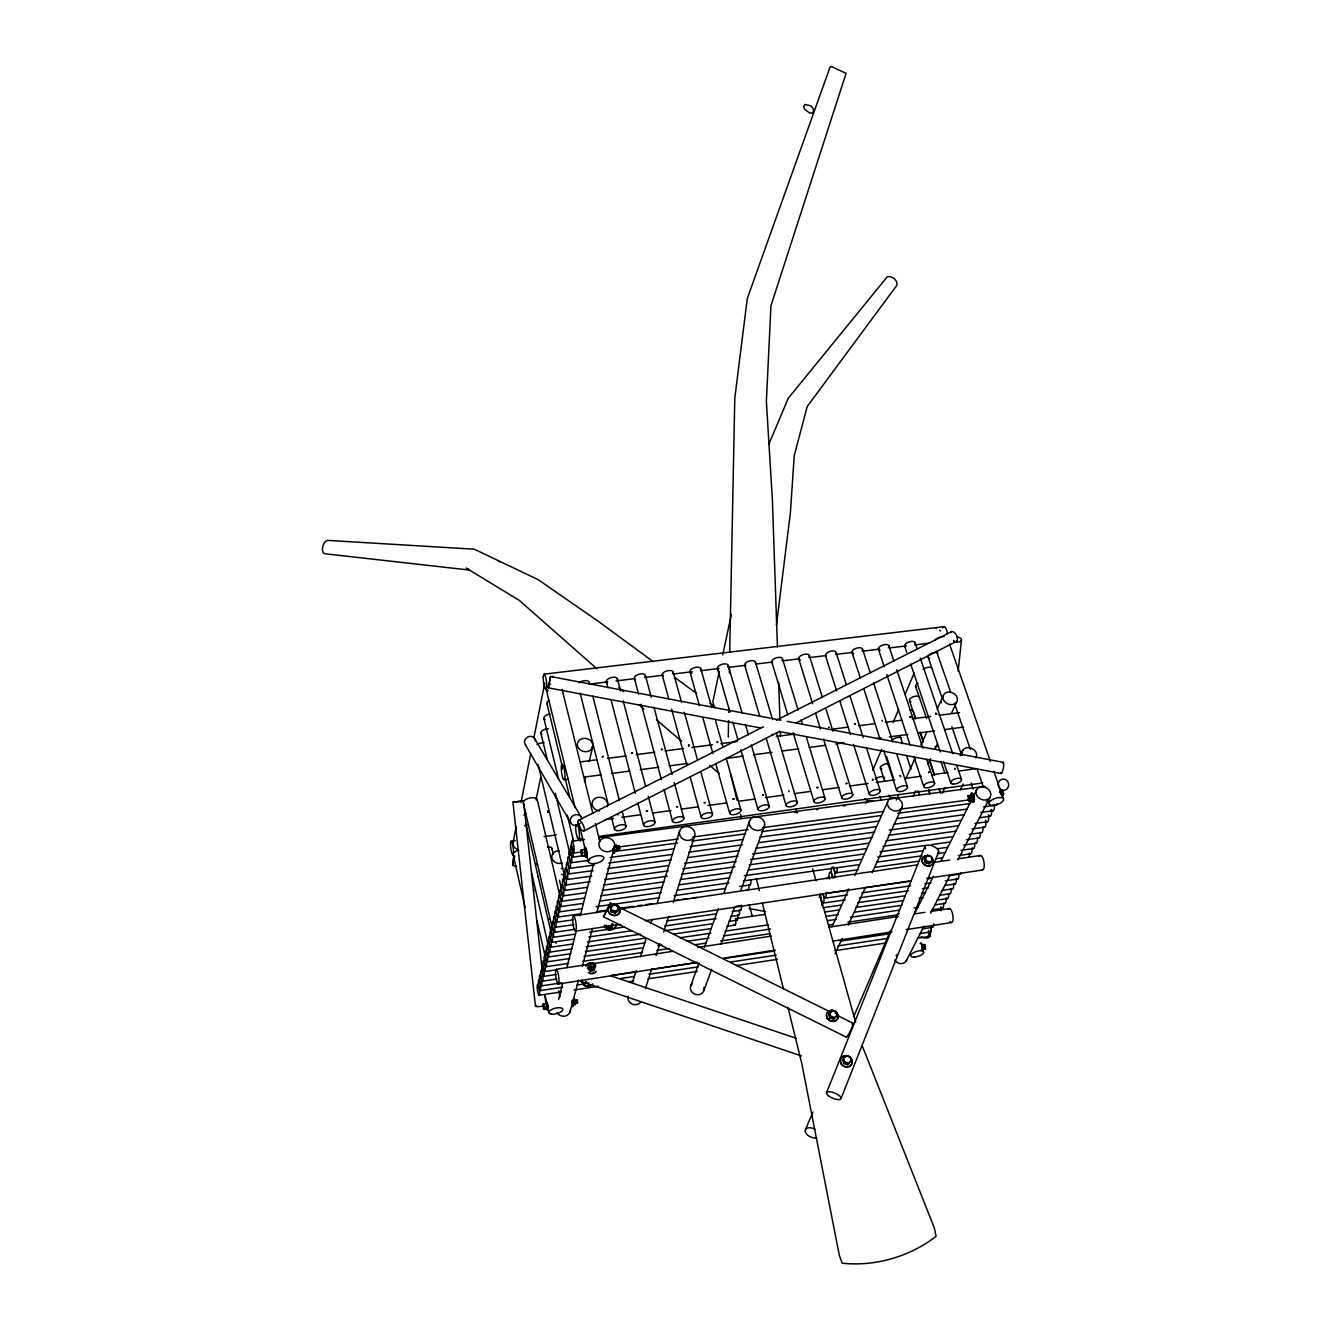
<?xml version="1.0" encoding="UTF-8"?>
<svg xmlns="http://www.w3.org/2000/svg" width="1331" height="1331" viewBox="0 0 1331 1331"><rect width="100%" height="100%" fill="white"/><g stroke="black" fill="none" stroke-linecap="round" stroke-linejoin="round"><path stroke-width="1.5" d="M728.273 737.141L728.556 720.587M728.689 712.318L728.756 708.175M729.355 672.987L729.455 666.781M729.704 652.29L734.795 398.102L747.307 298.427L830.195 66.733L831.376 66.55L846.067 73.338L770.948 305.747L766.373 401.396L772.379 499.807L777.437 647.016M941.267 702.835L941.283 701.687M535.345 890.173L535.228 889.774M535.262 890.838L535.112 890.555M536.343 864.534L536.277 863.703M536.143 864.518L536.376 863.969M538.107 876.48L538.007 876.929M547.64 811.178L547.923 812.309L547.673 811.161M547.873 812.143L547.906 811.794M544.878 955.408L545.244 956.007M545.876 1003.807C547.157 997.218 549.137 1016.352 546.409 1008.116M548.838 919.039L548.938 919.721M555.909 796.604L556.009 797.685M555.759 797.552L555.776 796.703M562.248 768.769L562.214 768.336M561.299 868.245L561.249 868.71M569.402 853.371L569.452 854.452L569.552 853.454M573.062 839.761L572.729 838.746L572.846 839.928M576.439 825.935L576.207 825.22M574.51 1003.408L574.992 999.947L576.722 1000.679M589.2 761.515L592.528 747.49A7.82 6.622 12.4 0 1 579.401 749.187A7.82 6.622 12.4 0 1 583.46 738.406A7.82 6.622 12.4 0 1 592.528 747.49L592.212 746.957M616.236 847.032L616.453 845.9M546.592 1006.785L547.157 1007.683L546.991 1005.754M1002.542 791.596C1005.021 792.76 1002.243 797.419 1001.727 794.291M1002.027 794.241L1001.761 795.456L1003.491 794.407M1002.326 794.191L1001.511 795.472M1002.576 794.74L1002.509 793.293M1003.507 794.025L1002.892 794.491M574.277 1000.363L574.526 1001.777M574.643 1001.261L574.327 1003.275M576.955 1002.176L577.421 1002.942L577.221 1000.296M922.433 949.685L921.834 945.06L924.812 944.577L925.394 949.219L921.518 949.535L925.394 949.219M574.576 1002.176L574.776 1003.491L575.791 1002.359M575.441 1003.191L575.242 1004.606L572.763 1004.988L572.746 1000.995L575.208 1000.596L575.558 1003.391L573.095 1003.79M575.724 1003.141L575.791 1002.692M576.373 1002.592L575.791 1003.042M576.672 1002.559L576.672 1002.226M576.789 1001.394L576.739 1003.358L577.255 1002.459M577.554 1002.077L577.321 1003.275L575.691 1002.842M584.975 850.975L585.124 852.522M585.324 853.653L585.507 851.258M586.322 853.537L586.322 852.422M972.312 795.223L967.92 795.705L968.585 800.863L972.978 800.397L973.194 797.801L972.312 795.223L971.214 795.239M969.683 800.863L969.883 798.267L969.018 795.688L967.92 795.705M612.876 849.195C613.242 851.058 614.157 848.047 613.275 850.276M614.722 849.893C621.644 851.84 620.346 842.789 614.323 846.766L614.306 851.407L617.052 851.008L616.27 844.769L615.87 847.348M616.303 846.316L617.102 846.815M615.987 846.766L615.587 846.017M619.63 848.845L616.869 849.561L617.002 848.097M617.334 845.9C617.867 844.42 619.947 851.424 619.664 848.146M617.667 849.128L617.018 848.496L616.769 849.927M617.501 846.732C617.95 844.769 618.399 848.612 618.749 845.568M617.667 848.396L617.75 849.777L616.569 846.283M615.671 850.076L618.083 849.727L618.066 846.932M618.566 849.278L619.281 849.561M619.231 847.331L619.065 845.867L618.832 847.331M930.236 935.826L930.885 929.62M958.154 671.24L961.431 640.228M955.026 769.185L954.859 768.12L954.743 769.152M760.517 727.957L548.339 687.828L550.518 676.497L780.931 720.171M928.472 772.662L929.288 772.18M929.354 772.246L929.021 771.847M548.339 687.828L550.518 676.497M910.121 716.527L910.138 717.442M910.171 717.076L910.82 716.677M900.105 775.657L900.704 776.605L900.272 775.557M776.439 625.121L790.398 512.768L794.224 455.684L807.202 406.537L897.077 285.017L896.628 281.673L894.133 278.478L890.539 276.632L887.211 276.865L788.251 398.285L768.902 444.138M872.321 780.049L872.737 779.167L873.02 780.216M882.386 721.169L881.887 720.387M846.4 1037.165L603.509 916.793L610.38 902.917L830.71 1012.159M846.982 783.393L845.884 783.726L846.815 783.144M562.198 768.702L562.181 767.887M816.951 787.686L817.9 787.103M829.496 727.342L828.448 727.358M592.295 747.54L592.029 747.04M789.216 791.629L788.701 790.797M512.535 865.416C519.057 842.19 507.128 868.577 516.611 866.165M763.578 795.189L762.463 795.006L763.345 794.507M772.462 734.18L772.845 735.145L771.897 734.762M574.759 1001.345L574.709 999.997L576.14 1000.762M734.03 798.766L732.982 799.182M734.08 798.899L732.932 798.866M603.509 916.793L610.38 902.917M705.247 802.743L704.066 802.626L705.23 802.61M717.842 741.683L717.542 742.565L716.91 741.7M676.581 806.636L677.762 806.885L676.597 806.569M688.609 745.044L688.709 746.059L689.325 745.194M661.44 749.686L661.773 748.771M646.4 810.762L647.615 810.878L646.417 810.895M512.934 843.139L516.162 826.884M521.02 802.477L530.72 753.679M533.947 737.424L544.462 684.55M632.541 753.196L631.36 753.013L632.524 753.063M602.377 757.056L603.01 756.191M535.994 799.781L540.652 777.454M719.306 671.257L712.85 701.72L714.331 707.759M722.75 655.018L731.351 614.406M936.442 628.515L936.475 628.615M1000.662 793.193L1000.579 792.244M1003.208 792.461L1001.944 791.679L1000.962 793.143M1002.759 792.211L1000.163 791.928M1001.894 791.812L1002.01 794.374M1002.077 792.028L1000.546 792.511M1001.611 795.605L1002.293 794.574M1002.127 795.206L1003.191 794.441M552.814 676.198L552.481 677.063L553.513 676.83M573.927 1001.661L574.51 1000.063M575.092 1000.496L575.258 1000.912M575.491 1000.18L576.223 1001.112M574.293 1003.724L575.175 1003.058M574.909 1003.191L575.491 1002.409M616.552 846.35L615.887 846.433M616.686 846L616.519 847.248M584.425 781.547L585.374 777.537M617.201 849.727L617.368 848.463M618.649 848.978L618.233 847.963L618.316 849.245M618.715 846.849L618.832 849.494L618.416 848.679M619.298 848.895L618.549 846.832M558.571 999.548L562.68 983.609M566.806 967.67L576.073 931.816M580.183 915.894L593.559 864.102M569.967 1012.009L578.536 980.248M582.279 966.356L592.445 928.639M596.737 912.767L614.406 847.248A8.019 6.971 13.8 0 0 605.056 837.781A8.019 6.971 13.8 0 0 600.963 849.161A8.019 6.971 13.8 0 0 614.406 847.248M574.959 1000.945L574.543 999.015L574.909 1000.163M588.901 965.341L589.317 963.827L587.753 968.552L590.282 971.197L593.959 970.632L595.523 965.907L592.977 963.261M584.925 983.725L584.442 985.472L587.986 986.654L588.468 984.907M590.282 971.197L590.714 969.683L588.169 967.038M610.48 908.457L613.907 904.248L617.667 905.513L617.967 910.953L615.088 913.199L611.328 911.951L610.48 908.457L613.907 904.248M606.254 925.095L605.805 926.692L608.433 929.421L612.227 928.838M595.107 967.421L595.523 965.907M611.328 911.951L611.012 906.494M611.212 928.04A2.096 1.863 14.7 0 1 608.583 929.454L608.883 927.807M615.088 913.199L615.637 911.236A2.13 1.88 14.8 0 0 615.887 910.97M617.667 905.513L617.967 910.953M632.491 982.345L636.168 970.549M640.461 956.773L645.968 939.087M650.859 923.348L652.09 919.422M656.982 903.682L679.642 830.927M645.335 988.8L651.658 969.201M656.1 955.492L659.893 943.729M663.687 931.966L668.744 916.294M673.17 902.584L694.682 835.951A7.919 6.855 17.5 0 0 685.299 826.584A7.919 6.855 17.5 0 0 681.505 837.831A7.919 6.855 17.5 0 0 694.682 835.951M690.639 986.171L698.958 962.879M704.498 947.339L718.357 908.507M723.898 892.985L749.536 821.16M703.866 990.58L711.719 969.301M720.986 944.145L734.512 907.393M740.934 889.973L764.46 826.135M841.109 1098.374L938.704 851.64M826.451 1092.967L924.762 846.832M872.737 770.333L881.671 749.353M893.051 722.65L898.724 709.307M905.23 694.05L914.164 673.07M805.588 1129.287L812.942 1112.084M853.787 1016.485L890.555 930.452M832.008 926.742L848.862 888.892M854.752 875.648L887.611 801.844M896.229 800.031L898.791 794.357M905.612 779.217L914.979 758.404M920.936 745.16L926.908 731.917M937.124 709.207L943.097 695.963M835.103 953.861L842.19 938.338M848.213 925.145L865.416 887.444M872.138 872.753L902.268 806.736M935.959 713.183L935.959 714.098M913.182 796.404L915.778 790.747M927.94 764.343L930.552 758.687M934.894 749.27L937.49 743.613M951.382 713.433L956.606 702.119A7.487 6.056 24.4 0 0 949.885 692.07A7.487 6.056 24.4 0 0 944.045 700.821A7.487 6.056 24.4 0 0 956.606 702.119M1002.725 791.895L1000.28 791.912L1001.145 793.792M1001.311 791.895L1000.363 792.045M1001.544 792.161L1001.677 795.156M1002.825 794.79L1001.91 795.555M828.714 1014.422L832.274 1010.296L836.001 1011.527L837.033 1015.087L836.167 1016.901L833.472 1019.213L829.745 1017.965L828.714 1014.422L832.274 1010.296A6.073 5.374 28.6 0 1 837.548 1018.947A6.073 5.374 28.6 0 1 827.316 1018.082A6.073 5.374 28.6 0 1 832.324 1010.229M829.745 1017.965L830.611 1016.152L829.579 1012.592M835.119 1013.357L836.001 1011.527M833.472 1019.213L837.033 1015.087M942.232 793.276L944.91 787.653M960.15 755.858L962.829 750.251M924.213 859.294L927.707 855.234L931.317 856.432L932.399 859.743L931.434 861.706L928.905 863.819L925.295 862.621L924.213 859.294L927.707 855.234M960.366 789.666L963.095 784.075M925.295 862.621L926.243 860.658L925.178 857.347M928.905 863.819L932.399 859.743M914.83 913.216L933.33 876.28M940.734 861.506L971.264 800.563M974.042 795.023L976.804 789.483M843.555 1058.045L842.656 1059.825L843.704 1063.452L847.481 1064.717L851.091 1060.574L850.027 1056.93L846.266 1055.683L843.555 1058.045L844.603 1061.672L843.704 1063.452M845.368 1057.463L846.266 1055.683M847.481 1064.717L851.091 1060.574M906.161 960.982L924.063 926.06M930.652 913.182L950.434 874.567M957.971 859.859L989.998 797.352A7.687 6.322 27.2 0 0 983.043 786.837A7.687 6.322 27.2 0 0 977.154 796.088A7.687 6.322 27.2 0 0 989.998 797.352M661.574 749.752L662.339 749.403M612.959 850.126L613.075 848.646M615.887 847.365L615.687 846.333L619.065 846.533M616.02 846.3L615.937 847.198M936.292 627.949L936.292 628.398M618.832 846.017L618.15 846.632L618.083 845.667M618.848 849.294L618.499 847.398M573.245 1000.23L574.21 1000.113M576.855 999.697L575.974 999.831M576.24 1003.258L575.175 1003.574M577.188 1002.909L576.057 1003.441M577.488 1002.859L576.989 1001.977L576.722 1002.909M935.726 713.399L936.791 713.765M936.641 714.098L935.859 713.948M910.82 717.442L910.554 716.527M939.686 630.328L940.584 630.994M616.952 814.688L618.133 814.522M1000.646 792.294L1002.293 792.061M618.532 909.006L615.637 911.236L611.877 909.988M816.984 787.636L817.9 787.836M855.5 723.848L854.452 723.864L855.317 724.447M512.868 802.111L523.499 800.946L512.951 802.227L535.445 1006.07M584.043 830.827L779.633 731.351M796.237 722.899L956.756 641.259M578.719 820.212L763.412 726.809M776.339 720.271L951.798 631.543M688.759 745.011L688.576 745.992M602.294 756.873L603.425 756.59M543.564 1009.098C549.537 1011.543 548.206 1000.662 542.965 1004.256L543.564 1009.098L547.374 1008.815M542.965 1004.256L546.758 1003.957M544.113 1009.331L544.08 1007.018L547.34 1006.486M922.599 947.439L925.561 946.973M558.171 984.042A7.47 1.398 81.9 0 0 558.088 973.443A7.47 1.398 81.9 0 0 555.526 972.528A7.47 1.398 81.9 0 0 558.171 984.042L697.427 962.28M724.047 958.104L775.241 950.101M832.574 941.15L891.953 931.866M906.278 929.62L951.332 922.583M556.358 969.301L673.07 951.266M697.644 947.456L771.364 936.076M828.714 927.208L898.325 916.443M914.713 913.915L924.945 912.334M931.101 911.386L949.519 908.541M590.714 969.683L594.391 969.118M539.022 995.272A5.424 0.948 82.3 0 0 538.955 987.585A5.424 0.948 82.3 0 0 537.192 986.887A5.424 0.948 82.3 0 0 539.022 995.272L561.632 991.861M573.96 989.998L598.634 986.288M629.48 981.629L633.589 981.014M647.981 978.851L697.311 971.414M736.376 965.524L777.487 959.335M835.053 950.65L886.446 942.914M917.292 938.272L927.574 936.708M575.408 931.184A7.736 1.531 82.1 0 0 575.375 920.02A7.736 1.531 82.1 0 0 572.629 919.355A7.736 1.531 82.1 0 0 575.408 931.184L620.629 924.38M645.285 920.669L910.404 880.839M926.842 878.36L982.345 870.025M542.432 981.147A5.474 0.982 82.4 0 0 542.383 973.36A5.474 0.982 82.4 0 0 540.586 972.711A5.474 0.982 82.4 0 0 542.432 981.147L556.824 979M541.284 985.888A5.457 0.965 82.3 0 0 541.235 978.135A5.457 0.965 82.3 0 0 539.454 977.47A5.457 0.965 82.3 0 0 541.284 985.888L561.765 982.827M610.912 975.473L637.532 971.497M651.874 969.351L696.928 962.612M723.548 958.619L774.742 950.966M840.277 941.15L889.424 933.796M922.183 928.905L932.415 927.374M540.153 990.597A5.44 0.965 82.3 0 0 540.087 982.877A5.44 0.965 82.3 0 0 538.323 982.195A5.44 0.965 82.3 0 0 540.153 990.597L562.714 987.203M577.088 985.056L583.244 984.125M620.163 978.584L634.538 976.422M648.896 974.259L698.143 966.872M730.969 961.947L776.106 955.159M837.665 945.925L886.895 938.521M919.721 933.597L929.986 932.066M573.511 915.861L608.45 910.67M620.778 908.84L916.743 864.934M933.181 862.488L949.619 860.059M957.854 858.828L980.448 855.484M545.926 966.722A5.524 0.998 82.4 0 0 545.876 958.819A5.524 0.998 82.4 0 0 544.063 958.22A5.524 0.998 82.4 0 0 545.926 966.722L568.52 963.394M582.911 961.281L642.457 952.497M656.849 950.367L669.16 948.554M695.863 944.627L706.129 943.113M720.504 940.984L769.8 933.73M829.363 924.945L833.472 924.33M847.847 922.217L897.144 914.946M932.049 909.805L942.331 908.291M544.762 971.563A5.507 0.998 82.4 0 0 544.712 963.711A5.507 0.998 82.4 0 0 542.898 963.078A5.507 0.998 82.4 0 0 544.762 971.563L554.994 970.049M543.597 976.372A5.49 0.982 82.4 0 0 543.547 968.552A5.49 0.982 82.4 0 0 541.734 967.903A5.49 0.982 82.4 0 0 543.597 976.372L555.892 974.558M549.47 952.147A5.59 1.015 82.4 0 0 549.42 944.128A5.59 1.015 82.4 0 0 547.573 943.579A5.59 1.015 82.4 0 0 549.47 952.147L571.881 948.887M586.156 946.807L645.269 938.189M673.802 934.029L710.488 928.672M726.793 926.309L734.945 925.112M824.871 912.001L839.212 909.922M855.6 907.526L902.717 900.654M919.122 898.275L923.215 897.676M939.603 895.281L949.852 893.8M548.289 957.006A5.574 1.015 82.4 0 0 548.239 949.036A5.574 1.015 82.4 0 0 546.392 948.454A5.574 1.015 82.4 0 0 548.289 957.006L570.916 953.711M585.307 951.598L644.969 942.864M679.941 937.756L710.787 933.231M725.179 931.134L768.386 924.812M825.985 916.393L838.314 914.58M854.768 912.168L902.085 905.246M937.057 900.139L947.339 898.625M547.124 961.847A5.54 1.015 82.4 0 0 547.074 953.911A5.54 1.015 82.4 0 0 545.244 953.312A5.54 1.015 82.4 0 0 547.124 961.847L569.668 958.536M584.026 956.423L643.472 947.689M657.83 945.592L661.923 944.977M686.53 941.366L709.074 938.056M723.432 935.959L770.582 929.021M827.982 920.603L836.184 919.388M850.542 917.292L899.739 910.055M914.098 907.958L918.19 907.343M934.595 904.947L944.844 903.433M553.064 937.323A5.64 1.048 82.5 0 0 553.014 929.204A5.64 1.048 82.5 0 0 551.134 928.689A5.64 1.048 82.5 0 0 553.064 937.323L575.458 934.096M589.733 932.049L624.355 927.058M667.13 920.902L716.028 913.848M732.316 911.502L740.469 910.337M825.087 898.142L847.481 894.914M861.739 892.868L910.637 885.83M924.895 883.767L931.001 882.886M945.26 880.839L957.488 879.076M551.849 942.298A5.623 1.032 82.5 0 0 551.816 934.212A5.623 1.032 82.5 0 0 549.936 933.68A5.623 1.032 82.5 0 0 551.849 942.298L574.426 939.037M588.801 936.957L631.892 930.735M664.735 925.977L716.045 918.556M730.403 916.477L738.605 915.295M822.941 903.1L845.285 899.872M859.493 897.809L908.224 890.772M922.433 888.709L928.522 887.827M944.777 885.481L954.926 884.017M736.226 918.556L765.026 914.38M550.651 947.239A5.607 1.032 82.5 0 0 550.618 939.187A5.607 1.032 82.5 0 0 548.755 938.654A5.607 1.032 82.5 0 0 550.651 947.239L573.162 943.978M587.47 941.899L640.644 934.179M665.184 930.619L712.235 923.781M728.589 921.418L736.775 920.22M822.874 907.725L841.375 905.03M857.83 902.651L905.097 895.78M921.551 893.4L925.661 892.802M942.098 890.406L952.38 888.925M556.724 922.183A5.707 1.065 82.5 0 0 556.691 913.931A5.707 1.065 82.5 0 0 554.777 913.482A5.707 1.065 82.5 0 0 556.724 922.183L573.195 919.837M555.493 927.274A5.69 1.065 82.5 0 0 555.46 919.056A5.69 1.065 82.5 0 0 553.546 918.59A5.69 1.065 82.5 0 0 555.493 927.274L573.96 924.629M554.278 932.316A5.657 1.048 82.5 0 0 554.228 924.147A5.657 1.048 82.5 0 0 552.332 923.647A5.657 1.048 82.5 0 0 554.278 932.316L574.709 929.387M736.193 906.211L740.286 905.629M827.233 893.151L847.664 890.223M864.019 887.877L911.02 881.139M927.374 878.793L931.467 878.21M947.805 875.865L960.067 874.101M581.065 850.076L585.357 849.611L586.023 855.051C577.804 860.292 581.664 841.092 582.396 855.567M582.396 852.872L586.023 852.356M969.883 798.267L973.194 797.801M968.585 800.863L972.978 800.397M560.501 906.594A5.773 1.098 82.6 0 0 560.484 898.225A5.773 1.098 82.6 0 0 558.521 897.826A5.773 1.098 82.6 0 0 560.501 906.594L583.094 903.433M599.532 901.12L661.141 892.452M677.562 890.156L728.906 882.935M743.297 880.922L858.295 864.751M876.78 862.155L921.967 855.816M938.388 853.504L944.561 852.639M960.982 850.326L973.31 848.596M559.22 911.885A5.74 1.081 82.6 0 0 559.203 903.566A5.74 1.081 82.6 0 0 557.24 903.15A5.74 1.081 82.6 0 0 559.22 911.885L581.78 908.707M596.138 906.677L608.433 904.947M614.589 904.082L659.71 897.71M674.068 895.68L725.328 888.459M739.687 886.429L749.935 884.982M833.639 867.196A5.557 1.664 81.9 0 0 835.984 872.837L858.428 869.675M874.733 867.363L919.605 861.041M935.909 858.728L942.032 857.863M958.353 855.567L970.582 853.837M557.972 917.059A5.723 1.081 82.6 0 0 557.939 908.774A5.723 1.081 82.6 0 0 556.009 908.324A5.723 1.081 82.6 0 0 557.972 917.059L580.449 913.865M598.834 911.269L607.019 910.105M621.327 908.075L633.573 906.344M637.665 905.762L641.758 905.18M645.834 904.598L651.974 903.732M674.451 900.555L678.544 899.972M682.62 899.39L686.713 898.808M692.835 897.943L696.928 897.36M578.519 839.229L582.629 838.663M599.05 836.367L982.81 782.961M564.411 890.472A5.823 1.115 82.6 0 0 564.394 881.971A5.823 1.115 82.6 0 0 562.397 881.638A5.823 1.115 82.6 0 0 564.411 890.472L587.021 887.344M603.459 885.065L667.164 876.231M681.555 874.234L734.978 866.814M749.37 864.834L866.514 848.579M882.952 846.3L952.83 836.617M969.267 834.337L981.596 832.624M563.096 895.896A5.806 1.115 82.6 0 0 563.08 887.428A5.806 1.115 82.6 0 0 561.1 887.078A5.806 1.115 82.6 0 0 563.096 895.896L585.74 892.735M602.211 890.439L663.936 881.837M680.407 879.558L731.85 872.387M748.321 870.091L863.569 854.036M880.024 851.74L925.311 845.435M931.484 844.586L950.001 842.007M966.472 839.711L978.817 837.998M561.798 901.27A5.79 1.098 82.6 0 0 561.782 892.851A5.79 1.098 82.6 0 0 559.802 892.469A5.79 1.098 82.6 0 0 561.798 901.27L584.359 898.109M600.763 895.813L662.289 887.211M678.694 884.915L729.954 877.745M744.312 875.731L861.207 859.377M877.611 857.081L922.732 850.775M937.091 848.762L947.339 847.331M963.744 845.035L976.056 843.305M605.306 819.58L613.508 818.449M621.727 817.317L640.194 814.788M652.506 813.091L670.974 810.562M681.239 809.148L697.66 806.902M707.926 805.488L726.393 802.959M738.705 801.262L755.126 799.016M765.375 797.602L783.859 795.073M794.108 793.659L810.529 791.413M822.841 789.716L839.262 787.453M849.527 786.055L867.995 783.51M876.197 782.395L894.682 779.85M904.93 778.452L921.351 776.189M931.617 774.792L948.038 772.529M958.303 771.115L976.771 768.586M511.154 841.159L515.263 840.593M544.046 836.6L556.391 834.903M567.073 879.508A5.873 1.131 82.7 0 0 567.056 870.923A5.873 1.131 82.7 0 0 565.026 870.624A5.873 1.131 82.7 0 0 567.073 879.508L591.779 876.114M606.204 874.134L667.996 865.649M684.467 863.386L738.023 856.016M752.431 854.036L871.888 837.632M888.359 835.369L958.387 825.752M974.858 823.49L987.219 821.793M565.742 885.015A5.856 1.131 82.7 0 0 565.725 876.463A5.856 1.131 82.7 0 0 563.712 876.147A5.856 1.131 82.7 0 0 565.742 885.015L590.365 881.621M604.723 879.625L668.345 870.857M682.72 868.86L736.076 861.506M750.434 859.527L869.476 843.089M885.897 840.826L955.675 831.193M972.079 828.93L984.391 827.233M571.132 862.738A5.94 1.165 82.7 0 0 571.132 854.02A5.94 1.165 82.7 0 0 569.069 853.787A5.94 1.165 82.7 0 0 571.132 862.738L589.6 860.242M610.114 857.463L673.719 848.845M690.124 846.616L743.48 839.395M759.885 837.166L878.876 821.061M897.344 818.548L967.105 809.098M983.509 806.885L995.821 805.222M569.768 868.378A5.923 1.165 82.7 0 0 569.768 859.693A5.923 1.165 82.7 0 0 567.705 859.443A5.923 1.165 82.7 0 0 569.768 868.378L594.425 865.017M608.799 863.07L672.488 854.402M688.909 852.156L742.315 844.886M758.753 842.656L875.848 826.717M894.332 824.205L964.176 814.688M980.614 812.459L992.943 810.779M568.42 873.968A5.89 1.148 82.7 0 0 568.404 865.333A5.89 1.148 82.7 0 0 566.357 865.05A5.89 1.148 82.7 0 0 568.42 873.968L593.094 870.59M607.502 868.627L671.257 859.893M687.711 857.646L739.138 850.625M755.592 848.363L874.883 832.058M889.291 830.078L961.265 820.245M979.782 817.716L990.064 816.302M934.828 746.658L938.488 746.159M573.478 853.071A5.973 1.181 82.8 0 0 573.478 844.27A5.973 1.181 82.8 0 0 571.382 844.07A5.973 1.181 82.8 0 0 573.478 853.071L581.697 851.956M618.682 846.998L678.244 838.996M692.636 837.049L748.105 829.612M762.48 827.666L883.684 811.394M900.122 809.181L969.966 799.798M572.48 857.164A5.956 1.181 82.8 0 0 572.48 848.396A5.956 1.181 82.8 0 0 570.4 848.18A5.956 1.181 82.8 0 0 572.48 857.164L586.904 855.217M613.674 851.607L677.496 843.005M691.904 841.059L745.443 833.838M761.914 831.625L881.322 815.52M897.793 813.308L969.866 803.591M986.338 801.362L990.447 800.813M572.08 841.192L584.409 839.562M598.784 837.648L985.007 786.322M564.061 779.733A7.803 1.564 82.8 0 0 563.995 768.07A7.803 1.564 82.8 0 0 561.266 768.203A7.803 1.564 82.8 0 0 564.061 779.733L568.187 779.201M584.658 777.021L601.13 774.858M611.428 773.494L629.946 771.065M640.244 769.701L658.778 767.255M669.06 765.907L687.595 763.462M726.709 758.304L743.18 756.141M753.479 754.777L771.997 752.348M782.295 750.983L798.766 748.821M809.065 747.456L825.536 745.293M835.818 743.929L844.054 742.848M876.996 738.505L881.122 737.956M889.358 736.875L907.875 734.446M918.174 733.082L934.645 730.919M944.943 729.554L963.461 727.109M580.682 761.864L597.153 759.718M607.435 758.387L625.969 755.975M636.268 754.644L654.802 752.231M665.084 750.9L683.618 748.488M691.854 747.423L712.451 744.744M720.687 743.68L737.158 741.533M776.272 736.459L794.79 734.047M831.858 729.238L848.329 727.092M858.628 725.761L875.099 723.631M885.381 722.284L901.852 720.154M912.151 718.807L930.685 716.411M938.921 715.329L959.501 712.667M591.247 683.901L607.735 681.905M615.987 680.923L634.538 678.677M644.836 677.446L663.387 675.2M673.686 673.968L692.236 671.722M700.472 670.724L719.023 668.495M729.321 667.247L745.809 665.267M756.108 664.019L772.596 662.039M782.894 660.792L799.382 658.812M809.697 657.564L826.168 655.567M836.484 654.336L852.971 652.34M863.27 651.109L879.758 649.112M890.056 647.864L906.544 645.884M914.78 644.886L929.204 643.156M544.03 674.152L943.829 626.685M1000.197 792.244L1001.827 792.012M923.88 944.444L924.812 944.577M561.499 874.351L565.575 875.099M749.203 908.591L765.525 911.569M778.868 731.434L1001.245 773.511M787.054 721.335L1003.191 762.314M926.243 860.658L929.87 861.872M830.611 1016.152L834.337 1017.4M844.603 1061.672L848.379 1062.937M611.062 975.939L796.154 1038.28M580.915 981.413L801.478 1055.965M838.114 1015.836L852.938 1023.173M498.093 560.917L499.974 561.965M972.196 796.304L972.628 797.136M653.271 661.707L598.368 621.377L538.273 579.717L474.335 549.204L327.426 540.369L325.047 541.75L323.1 545.161L322.335 549.304L323.067 552.598L324.98 553.763L469.527 570.067L466.332 568.137L519.489 600.547L596.97 668.827M674.917 677.579L696.546 693.468M709.856 703.25L714.847 706.911M618.898 687.611L623.607 691.638M639.279 705.064L643.971 709.09M656.516 719.821L681.588 741.284M709.789 765.441L719.189 773.494M618.2 845.651L618.732 846.583M616.902 845.834L617.75 846.716M1000.662 791.995L1000.163 790.83M576.556 999.731L577.305 1000.579M576.073 1003.008L576.373 1002.26M534.513 738.356L580.932 816.668M525.312 744.645L571.049 823.456M618.982 845.684L619.581 848.745M618.299 846.316L617.817 847.065L617.351 845.917M616.369 846.05L616.918 846.599M617.867 849.078L618.349 848.329M616.253 849.411L617.052 851.008M575.358 1003.391L574.909 1002.493M574.559 1003.008L575.242 1004.606M862.338 1046.066L934.312 1227.931L936.109 1236.249C910.038 1256.664 875.083 1266.696 842.157 1263.202L839.295 1255.2L801.778 1063.519L787.935 1007.234M1003.125 792.278L1003.491 794.158M1002.825 792.311L1003.175 793.709M1001.345 792.527L1001.677 793.925M617.168 846.217L617.601 847.564M949.452 643.855L990.43 761.465M993.841 771.281L1003.408 798.716M936.558 651.275L950.75 692.453M954.809 704.232L970.332 749.336M977.087 768.935L983.176 786.588M987.901 800.314L989.249 804.24M928.256 657.514L942.331 698.708M951.848 726.726L961.764 755.575M971.148 783.027L973.177 789.117M914.946 642.424L916.926 648.28M920.253 658.046L952.746 753.712M956.739 765.441L961.381 779.101M904.781 646.517L906.76 652.373M910.703 664.102L940.302 751.998M943.596 761.765L950.833 783.244M915.695 686.696L926.576 718.507M940.817 761.465L944.993 773.278M913.249 710.987L915.828 718.773M920.37 732.383L922.965 740.169M930.103 761.565L934.645 775.174M939.187 788.784L940.485 792.677M909.572 700.905L915.445 718.507M920.004 732.2L923.265 741.983M929.803 761.548L934.362 775.241M938.937 788.934L940.235 792.843M888.759 645.568L893.983 661.257M896.811 669.759L922.915 748.172M926.609 759.302L934.645 783.443A5.707 2.496 -18.1 0 1 926.476 787.869A5.707 2.496 -18.1 0 1 926.359 783.377A5.707 2.496 -18.1 0 1 934.645 783.443M928.689 789.516L929.986 793.442M928.472 790.148L929.753 794.041M878.36 649.012L884.183 666.665M886.779 674.518L910.088 745.16M913.964 756.923L923.681 786.355M900.039 735.827L902.618 743.68M906.478 755.459L910.986 769.218M918.091 790.814L919.372 794.74M862.638 649.412L870.341 673.037M873.535 682.87L892.802 741.933M896.645 753.729L907.559 787.203A5.723 2.529 -17.8 0 1 899.39 791.629A5.723 2.529 -17.8 0 1 899.19 787.137A5.723 2.529 -17.8 0 1 907.559 787.203M886.579 756.674L893.6 778.369M851.973 652.19L860.242 677.812M864.069 689.624L879.974 738.888M883.801 750.717L896.528 790.115M880.34 767.737L884.749 781.463M889.141 795.173L890.406 799.099M574.676 1000.995L574.626 1000.097L575.042 1001.295M575.142 1002.792L575.757 1003.491L576.057 1001.944M836.118 652.606L846.2 684.234M849.993 696.096L863.237 737.607M866.398 747.49L880.273 790.98A5.757 2.546 -17.5 0 1 872.121 795.406A5.757 2.546 -17.5 0 1 871.805 790.93A5.757 2.546 -17.5 0 1 880.273 790.98M573.844 1000.596L574.16 1001.444M879.874 796.371L881.139 800.33M825.403 655.401L836.667 691.005M839.794 700.905L850.426 734.546M853.554 744.445L869.193 793.908M809.414 655.817L822.425 697.511M826.152 709.423L832.956 731.251M836.683 743.164L852.788 794.773A5.773 2.562 -17.2 0 1 844.653 799.216A5.773 2.562 -17.2 0 1 844.253 794.74A5.773 2.562 -17.2 0 1 852.788 794.773M798.667 658.612L812.609 703.683M815.637 713.483L820.478 729.155M823.506 738.955L841.674 797.718M782.545 659.045L798.134 710.155M801.129 719.988L802.343 723.914M806.536 737.673L825.12 798.6A5.79 2.579 -16.9 0 1 817.001 803.059A5.79 2.579 -16.9 0 1 816.502 798.567A5.79 2.579 -16.9 0 1 825.12 798.6M771.747 661.856L787.802 714.997M793.16 732.699L813.973 801.561M755.492 662.306L772.562 719.555M776.672 733.364L797.269 802.46A5.806 2.595 -16.6 0 1 789.167 806.935A5.806 2.595 -16.6 0 1 788.568 802.427A5.806 2.595 -16.6 0 1 797.269 802.46M744.645 665.134L759.818 716.511M766.223 738.239L786.055 805.438M728.257 665.583L742.099 713.166M745.56 725.062L748.438 734.978M751.333 744.878L769.218 806.353A5.823 2.612 -16.2 0 1 761.132 810.812A5.823 2.612 -16.2 0 1 760.417 806.32A5.823 2.612 -16.2 0 1 769.218 806.353M717.359 668.412L729.937 712.085M732.799 722.001L737.956 739.87M740.801 749.786L757.955 809.331M700.821 668.877L711.569 706.711M715.529 720.653L722.883 746.541M726.277 758.487L740.968 810.263A5.856 2.629 -15.9 0 1 732.899 814.738A5.856 2.629 -15.9 0 1 732.083 810.246A5.856 2.629 -15.9 0 1 740.968 810.263M689.891 671.722L699.424 705.613M702.785 717.575L712.867 753.446M715.662 763.412L729.671 813.241M795.921 809.115L797.036 813.091M812.659 868.844L816.019 880.789M819.913 894.731L855.633 1022.175M749.07 904.681L752.381 916.527M673.22 672.205L681.522 702.202M684.3 712.201L697.577 760.201M700.905 772.196L712.518 814.189A5.873 2.645 -15.6 0 1 704.465 818.681A5.873 2.645 -15.6 0 1 703.55 814.189A5.873 2.645 -15.6 0 1 712.518 814.189M662.239 675.067L668.827 699.091M671.573 709.09L686.912 765.142M690.207 777.154L701.171 817.201M645.419 675.549L651.292 697.344M653.97 707.243L672.122 774.575M674.268 782.512L683.868 818.149A5.89 2.662 -15.3 0 1 675.832 822.658A5.89 2.662 -15.3 0 1 674.817 818.166A5.89 2.662 -15.3 0 1 683.868 818.149M634.405 678.427L638.63 694.283M641.276 704.199L661.374 779.533M664.019 789.449L672.471 821.177M618.932 846.35L619.214 847.83M616.968 846.616L617.567 849.012L617.501 847.531M617.434 678.926L620.579 690.856M623.174 700.805L645.635 786.338M648.247 796.287L655.018 822.142A5.923 2.679 -14.9 0 1 646.999 826.667A5.923 2.679 -14.9 0 1 645.868 822.159A5.923 2.679 -14.9 0 1 655.018 822.142M606.37 681.805L607.918 687.778M611.029 699.723L635.303 793.309M637.898 803.275L643.572 825.17M546.841 1008.049C550.002 1016.435 546.791 995.305 546.359 1004.739M592.827 696.296L619.348 800.197M622.409 812.193L625.969 826.168M580.166 693.201L607.918 803.209M611.445 817.217L614.473 829.213M1002.676 792.777L1002.875 793.758M1002.093 792.86L1002.293 794.324M1001.195 792.993L1001.394 793.975M1000.895 793.026L1001.095 794.008M1000.596 793.076L1000.729 793.542M562.081 689.375L592.877 813.54M595.356 823.556L599.832 841.575M730.636 774.076L737.058 800.214M740.518 814.289L741.5 818.299M756.324 878.593L759.286 890.655M762.247 902.717L783.493 989.149M546.176 689.258L575.059 807.568M578.968 823.606L584.841 847.681M586.788 855.7L588.269 861.706M546.941 703.467L562.497 767.371M565.409 779.35L569.784 797.336M579.501 837.266L580.482 841.259M543.913 718.474L558.504 778.851M567.256 815.071L573.578 841.242M577.188 1000.43L577.471 1001.311M576.606 1000.529L577.138 1001.827M575.724 1000.662L575.99 1001.544M575.125 1000.762L575.408 1001.644M571.897 1001.261L572.147 1002.626M972.545 797.153L972.728 798.384M540.918 733.181L547.174 759.186M555.326 793.193L570.217 855.217M538.107 764.443L565.176 878.36M551.899 848.213L553.313 854.219M559.453 880.19L561.333 888.176M537.208 799.532L559.502 894.316M523.349 803.175L551.883 926.359M525.995 824.055L551.15 932.815M531.635 873.003L547.74 943.063M558.654 990.88L560.052 996.952M536.925 920.453L545.244 956.806M513.184 854.835L525.113 907.492M546.675 1002.692L544.828 994.59L545.81 1002.825M548.039 1008.765L548.971 1012.824M546.242 1006.053L546.808 1008.582M543.514 1004.472L544.08 1007.018M550.784 931.767L550.834 931.633M617.734 846.982L617.9 848.013M585.59 851.64L585.74 852.505M577.288 1000.845L577.471 1002.226M576.406 1000.979L576.556 1001.91M576.107 1001.028L576.29 1002.409M575.524 1001.128L576.007 1002.459M574.06 1001.361L574.243 1002.742M573.761 1001.411L573.944 1002.792M573.478 1001.444L573.661 1002.842M573.179 1001.494L573.362 1002.875M572.879 1001.544L573.062 1002.925M572.596 1001.594L572.779 1002.975M572.297 1001.644L572.48 1003.025M571.714 1001.727L572.23 1002.542M546.675 1006.768L546.475 1006.003M617.334 848.047L617.567 846.516M614.24 847.997L614.34 849.028M575.325 1001.627L575.408 1002.559M571.798 1002.193L571.897 1003.108M523.948 805.055L541.95 967.803M574.227 1001.611L574.26 1000.696M778.652 682.271L779.933 719.589M780.349 732.033L780.498 736.176M948.537 893.567A5.307 1.797 81.3 0 1 948.171 898.026A5.307 1.797 81.3 0 1 946.324 897.826M940.767 906.777A5.257 1.764 81.2 0 1 941.067 910.703M1002.193 789.998A5.673 2.08 82 0 1 1002.26 792.827M741.284 905.097A5.524 1.431 82 0 1 741.117 909.722A5.524 1.431 82 0 1 739.637 909.489M739.42 910.088A5.507 1.414 82 0 1 738.206 915.046M750.784 879.575A5.607 1.481 82.1 0 1 749.519 884.749M735.527 918.54A5.457 1.398 81.9 0 1 735.694 924.147A5.457 1.398 81.9 0 1 734.13 924.263M974.608 843.255A5.474 1.93 81.6 0 1 974.209 847.914A5.474 1.93 81.6 0 1 972.229 847.814M748.854 884.766A5.59 1.481 82.1 0 1 748.688 889.474A5.59 1.481 82.1 0 1 747.173 889.291M737.574 915.029A5.474 1.414 82 0 1 737.407 919.621A5.474 1.414 82 0 1 735.96 919.372M931.118 927.191A5.191 1.714 81.1 0 1 930.785 931.5A5.191 1.714 81.1 0 1 929.021 931.251M946.042 898.408A5.291 1.78 81.2 0 1 944.345 903.2M933.663 923.797A5.208 1.73 81.1 0 1 931.933 927.125M980.132 832.59A5.524 1.963 81.7 0 1 978.268 837.781M983.859 827.033A5.557 1.996 81.7 0 0 985.622 825.636A5.557 1.996 81.7 0 0 985.489 820.329A5.574 2.013 81.8 0 0 988.151 821.061A5.574 2.013 81.8 0 0 988.334 814.855M943.513 903.283A5.274 1.78 81.2 0 1 943.147 907.692A5.274 1.78 81.2 0 1 941.333 907.492M977.353 837.931A5.507 1.947 81.6 0 1 975.523 843.105M991.179 809.331A5.607 2.03 81.8 0 1 991.179 815.171A5.607 2.03 81.8 0 1 988.95 815.554M580.216 823.323A6.006 5.257 -31.1 0 1 571.049 823.44A6.006 5.257 -31.1 0 1 574.327 815.038A6.006 5.257 -31.1 0 1 581.797 819.264M526.211 745.576A5.574 4.991 -30.1 0 1 527.642 737.041A5.574 4.991 -30.1 0 1 535.345 740.801M542.066 734.313A5.607 2.762 -13.7 0 1 541.917 730.902A5.607 2.762 -13.7 0 1 548.355 728.772M599.582 810.962A7.919 6.821 13.3 0 1 592.112 802.759A7.919 6.821 13.3 0 1 601.612 797.502A7.919 6.821 13.3 0 1 607.435 806.603M545.061 719.622A5.657 2.812 -13.7 0 1 544.529 716.527A5.657 2.812 -13.7 0 1 550.002 714.065M547.756 690.856A7.703 3.91 -13.8 0 1 550.618 684.184M691.887 673.286A5.657 2.828 -15.8 0 1 690.573 669.876A5.657 2.828 -15.8 0 1 697.178 667.18A5.657 2.828 -15.8 0 1 700.788 669.659M579.218 682.803A5.74 2.912 -14.2 0 1 586.472 680.657A5.74 2.912 -14.2 0 1 588.901 683.901M842.972 805.804A4.958 2.18 -17.1 0 1 845.168 805.804M853.687 653.737A5.54 2.729 -17.9 0 1 853.071 650.077A5.54 2.729 -17.9 0 1 860.192 647.731A5.54 2.729 -17.9 0 1 862.022 650.975M663.287 676.264A5.673 2.845 -15.4 0 1 663.736 672.405A5.673 2.845 -15.4 0 1 670.807 670.574A5.673 2.845 -15.4 0 1 672.787 673.785M745.593 666.332A5.607 2.795 -16.5 0 1 748.937 661.141A5.607 2.795 -16.5 0 1 755.409 663.071M880.041 650.56A5.524 2.695 -18.3 0 1 879.492 646.899A5.524 2.695 -18.3 0 1 886.579 644.553A5.524 2.695 -18.3 0 1 888.343 647.814M718.341 669.626A5.623 2.812 -16.2 0 1 718.94 665.783A5.623 2.812 -16.2 0 1 725.927 663.953A5.623 2.812 -16.2 0 1 727.758 667.164M635.469 679.625A5.69 2.862 -15 0 1 635.869 675.765A5.69 2.862 -15 0 1 642.956 673.919A5.69 2.862 -15 0 1 645.019 677.146M607.468 683.003A5.723 2.895 -14.6 0 1 607.801 679.143A5.723 2.895 -14.6 0 1 614.905 677.279A5.723 2.895 -14.6 0 1 617.052 680.507M816.668 809.78A4.975 2.196 -16.8 0 1 817.9 809.381M905.346 647.049A5.507 2.679 -18.6 0 1 909.056 641.908A5.507 2.679 -18.6 0 1 914.996 643.855M906.777 959.568A6.855 5.923 29.1 0 1 901.353 963.577A6.855 5.923 29.1 0 1 894.648 959.967M962.33 755.06A7.603 6.206 26 0 1 970 747.822A7.603 6.206 26 0 1 975.873 757.988M541.85 970.915A7.187 1.314 82 0 1 542.283 967.887M951.049 888.709A5.324 1.813 81.3 0 1 949.352 893.567M826.069 892.935A5.457 1.597 81.8 0 1 825.287 898.126A5.457 1.597 81.8 0 1 823.007 893.95M958.719 873.901A5.374 1.847 81.4 0 1 958.353 878.443A5.374 1.847 81.4 0 1 956.457 878.277M928.472 930.535A5.174 1.697 81.1 0 1 928.622 935.41A5.174 1.697 81.1 0 1 927.091 936.475M703.949 987.303A6.971 6.272 20.9 0 1 700.039 994.373A6.971 6.272 20.9 0 1 691.521 991.528A6.971 6.272 20.9 0 1 692.486 983.493M865.333 803.209A6.588 2.895 -17.4 0 1 872.97 800.696M640.793 1002.043A7.038 6.356 17.3 0 1 628.199 996.104M819.131 897.41A5.424 1.581 81.7 0 1 819.963 897.51M820.412 898.109A5.424 1.581 81.7 0 1 821.793 902.867M821.909 904.248A5.424 1.581 81.7 0 1 821.893 905.529M953.595 883.801A5.341 1.83 81.3 0 1 951.865 888.692M822.974 894.033A5.44 1.581 81.7 0 1 823.906 901.653A5.44 1.581 81.7 0 1 821.61 901.386A5.44 1.581 81.7 0 1 820.678 893.767M956.157 878.876A5.357 1.83 81.4 0 1 955.774 883.385A5.357 1.83 81.4 0 1 953.894 883.218M920.436 943.629A4.176 1.364 80.6 0 1 922.566 945.459A4.176 1.364 80.6 0 1 922.766 950.983M920.32 943.346A4.176 1.364 80.6 0 1 922.316 946.008A4.176 1.364 80.6 0 1 922.366 951.049M897.294 955.042A4.176 1.331 80.7 0 1 896.295 955.275M896.878 955.109A4.176 1.331 80.7 0 1 896.262 955.542M800.48 660.159A5.574 2.762 -17.2 0 1 799.715 656.499A5.574 2.762 -17.2 0 1 806.869 654.137A5.574 2.762 -17.2 0 1 808.849 657.398M916.227 687.195A5.341 2.529 -18.5 0 1 917.974 683.136M547.357 704.132A5.723 2.862 -13.8 0 1 548.988 700.372M910.936 701.703A5.291 2.479 -18.4 0 1 912.417 697.095A5.291 2.479 -18.4 0 1 919.538 697.61M950.7 632.524A5.507 2.795 62.9 0 1 955.009 633.19A5.507 2.795 62.9 0 1 957.405 640.028A5.507 2.795 62.9 0 1 953.495 640.544M998.183 785.44A5.673 5.274 80.2 0 1 1004.872 779.317A5.673 5.274 80.2 0 1 1007.384 788.551A5.673 5.274 80.2 0 1 998.566 786.871M795.189 812.476A4.975 2.213 -16.6 0 1 797.435 812.476M772.662 663.054A5.59 2.778 -16.9 0 1 773.378 659.228A5.59 2.778 -16.9 0 1 780.332 657.414A5.59 2.778 -16.9 0 1 782.012 660.625M825.669 656.067A5.557 2.745 -17.6 0 1 831.193 651.059A5.557 2.745 -17.6 0 1 835.535 654.17M1002.493 763.129A5.69 1.098 -79.5 0 1 1003.724 764.227A5.69 1.098 -79.5 0 1 1002.476 771.414A5.69 1.098 -79.5 0 1 1000.812 772.812M956.806 636.767A5.49 2.729 5.9 0 1 961.281 640.577A5.49 2.729 5.9 0 1 953.828 641.758M929.953 934.212A5.108 3.078 6.8 0 1 927.64 937.856A5.108 3.078 6.8 0 1 921.085 936.458M891.654 741.45A5.158 2.346 -18 0 1 895.83 737.923A5.158 2.346 -18 0 1 901.353 738.256M881.871 769.002A5.058 2.279 -17.7 0 1 881.671 765.708A5.058 2.279 -17.7 0 1 888.559 763.878M875.399 779.234A5.025 2.229 -17.6 0 1 880.756 776.722A5.025 2.229 -17.6 0 1 884.483 777.986M816.901 1137.855A7.687 4.442 24.5 0 1 805.205 1131.6A7.687 4.442 24.5 0 1 814.938 1129.204M896.645 917.508A7.071 4.559 23.8 0 1 899.207 913.682M909.605 710.155A5.241 2.429 -18.2 0 1 913.432 711.603M547.906 690.506A7.67 6.405 11 0 1 544.828 682.919M517.609 849.444A6.905 6.023 9.5 0 1 514.065 840.227M544.279 1005.754A5.357 0.932 -7.2 0 1 537.258 1006.619A5.357 0.932 -7.2 0 1 536.31 1005.504M577.521 824.604A7.919 1.614 82.5 0 1 579.434 836.467A7.919 1.614 82.5 0 1 576.939 836.384A7.919 1.614 82.5 0 1 575.89 824.538M929.637 658.379A5.44 2.612 -18.8 0 1 930.053 654.17A5.44 2.612 -18.8 0 1 937.773 652.955M979.25 856.382A7.354 2.629 81 0 1 983.942 861.972A7.354 2.629 81 0 1 981.613 869.725M547.474 847.048A5.158 2.329 -13.7 0 1 551.616 849.494M923.165 669.327A5.391 2.562 -18.6 0 1 928.788 667.264A5.391 2.562 -18.6 0 1 932.066 668.894M514.631 856.083A6.938 3.128 -13.4 0 1 513.533 853.121A6.938 3.128 -13.4 0 1 518.791 850.11M556.158 943.197A7.42 3.111 -13.9 0 1 555.643 942.514M523.865 803.924A7.171 3.361 -13.5 0 1 529.172 798.151A7.171 3.361 -13.5 0 1 537.242 800.413M934.495 640.444A7.337 3.56 -19 0 1 944.095 636.584M948.404 909.339A7.104 2.429 80.7 0 1 951.765 911.269A7.104 2.429 80.7 0 1 952.929 920.303A7.104 2.429 80.7 0 1 949.968 921.468M570.3 1010.345A7.104 6.472 12.5 0 1 556.94 1012.492M970.415 796.62A4.642 1.664 81.6 0 1 972.512 793.825A4.642 1.664 81.6 0 1 973.793 801.046A4.642 1.664 81.6 0 1 971.031 800.097M970.848 796.57A4.642 1.664 81.6 0 1 972.795 793.575A4.642 1.664 81.6 0 1 974.342 800.364A4.642 1.664 81.6 0 1 971.863 800.996M562.281 863.004A7.254 6.339 11.5 0 1 551.949 858.162A7.254 6.339 11.5 0 1 559.386 850.825M582.063 980.415A7.42 1.581 -71.1 0 1 580.366 980.498M872.57 800.563A6.605 5.54 23.8 0 1 864.767 798.883M827.965 892.519A5.474 1.614 81.8 0 1 826.318 892.336M961.232 872.637A5.391 1.863 81.4 0 1 959.551 873.885M942.664 627.916A7.304 2.612 83.1 0 1 945.243 627.4A7.304 2.612 83.1 0 1 947.339 633.423M925.511 848.829A7.42 3.294 22.1 0 1 927.574 845.102A7.42 3.294 22.1 0 1 936.542 848.196A7.42 3.294 22.1 0 1 937.556 852.988M847.614 1062.87A2.146 1.913 31.1 0 1 847.148 1063.07M846.067 1063.086A2.146 1.913 31.1 0 1 845.551 1062.887M847.88 1062.803A2.146 1.913 31.1 0 1 847.015 1063.336M845.934 1063.353A2.146 1.913 31.1 0 1 844.952 1062.853M844.569 1062.437A2.146 1.913 31.1 0 1 844.17 1061.456M997.085 803.575A5.64 2.063 81.9 0 1 994.69 804.456M994.307 805.205A5.623 2.046 81.8 0 1 993.874 810.03A5.623 2.046 81.8 0 1 991.811 810.03M536.925 744.528A7.42 3.61 -13.6 0 1 544.129 742.648M584.259 849.81A4.858 0.998 82.4 0 1 585.64 848.646A4.858 0.998 82.4 0 1 586.555 856.049A4.858 0.998 82.4 0 1 584.858 854.618M584.758 849.744A4.858 0.998 82.4 0 1 586.039 848.329A4.858 0.998 82.4 0 1 587.104 855.384A4.858 0.998 82.4 0 1 585.64 855.567M613.99 847.231A4.842 1.048 82.3 0 1 614.157 852.589A4.842 1.048 82.3 0 1 612.776 851.724M614.223 845.984A4.842 1.048 82.3 0 1 614.772 851.773A4.842 1.048 82.3 0 1 613.574 852.439M982.927 827.183A5.54 1.98 81.7 0 1 981.047 832.424M851.923 1024.188A7.753 0.965 -64.4 0 1 852.639 1025.569A7.753 0.965 -64.4 0 1 848.446 1034.57A7.753 0.965 -64.4 0 1 846.266 1036.283M615.82 911.219A2.13 1.88 14.8 0 1 615.421 911.552M612.842 911.386A2.13 1.88 14.8 0 1 612.46 911.02M616.003 911.103A2.13 1.88 14.8 0 1 615.737 911.519M612.759 911.685A2.13 1.88 14.8 0 1 612.11 910.853M611.628 925.827A2.096 1.863 14.7 0 1 611.245 927.374A2.096 1.863 14.7 0 0 610.48 926.06M608.583 929.454A2.096 1.863 14.7 0 1 607.219 926.842A2.096 1.863 14.7 0 0 607.485 927.324M610.413 926.243A2.096 1.863 14.7 0 1 611.079 927.075A2.096 1.863 14.7 0 0 611.811 925.428M612.243 924.38A2.113 1.88 14.7 0 1 609.348 925.711M616.17 924.579A6.023 5.357 14.7 0 1 604.873 926.26M616.087 924.862A6.023 5.357 14.7 0 1 604.257 925.211M610.214 926.675A2.096 1.863 14.7 0 0 611.877 925.627A2.529 2.246 14.7 0 1 611.811 927.424A2.529 2.246 14.7 0 0 611.694 926.077M610.297 926.958A2.529 2.246 14.7 0 0 612.293 925.694A2.529 2.246 14.7 0 1 611.345 927.158A2.096 1.863 14.7 0 0 611.345 926.093M612.193 925.494A2.529 2.246 14.7 0 1 611.694 927.141A2.512 2.246 14.7 0 0 611.212 926.126M611.378 925.311A2.529 2.246 14.7 0 0 612.726 924.147A2.529 2.246 14.7 0 1 608.101 925.577M611.062 926.942A2.096 1.863 14.7 0 0 611.861 925.727A2.096 1.863 14.7 0 1 610.313 926.393A2.096 1.863 14.7 0 1 611.012 927.241M612.41 925.328A2.529 2.246 14.7 0 1 610.879 927.042M611.977 925.344A2.096 1.863 14.7 0 1 610.164 926.875M612.51 924.263A2.529 2.246 14.7 0 1 611.478 924.912M611.545 925.211A2.113 1.88 14.7 0 0 612.36 923.997A2.096 1.863 14.7 0 1 608.833 925.627A2.529 2.246 14.7 0 0 612.693 924.363A2.529 2.246 14.7 0 1 610.031 925.577M612.742 924.163A2.529 2.246 14.7 0 1 609.282 925.777M611.611 925.012A2.113 1.88 14.7 0 0 612.26 924.28A2.529 2.246 14.7 0 1 611.595 924.529A2.113 1.88 14.7 0 0 612.094 924.296M612.46 924.463A2.529 2.246 14.7 0 1 611.428 925.112M610.962 928.489A2.529 2.246 14.7 0 1 607.918 928.323M607.452 927.89A2.529 2.246 14.7 0 1 606.953 926.775A2.512 2.246 14.7 0 0 611.595 928.189M611.761 925.877A2.529 2.246 14.7 0 1 611.927 927.042A2.512 2.246 14.7 0 0 611.262 925.927M610.679 928.273A2.096 1.863 14.7 0 1 608.616 928.406A2.529 2.246 14.7 0 0 611.012 928.306A2.096 1.863 14.7 0 1 608.034 928.522M609.731 928.406A2.096 1.863 14.7 0 1 609.182 928.373M611.395 925.91A2.096 1.863 14.7 0 1 611.395 927.341M611.644 928.006A2.512 2.246 14.7 0 1 608.517 929.72A2.512 2.246 14.7 0 1 606.869 926.592M610.696 925.877A2.512 2.246 14.7 0 1 611.478 926.842M611.162 928.223A2.096 1.863 14.7 0 1 608.55 929.654A2.096 1.863 14.7 0 1 607.169 927.042A2.529 2.246 14.7 0 0 607.502 927.69M611.129 928.306A2.096 1.863 14.7 0 1 607.136 927.125M607.618 927.308A2.529 2.246 14.7 0 1 607.285 926.775M612.094 925.877A2.529 2.246 14.7 0 1 611.911 927.042M611.528 928.373A2.512 2.246 14.7 0 1 606.736 926.958M611.362 928.289A2.529 2.246 14.7 0 1 607.851 928.522M607.402 928.073A2.529 2.246 14.7 0 1 606.903 926.975M607.651 928.156A2.096 1.863 14.7 0 1 607.235 927.225M610.962 926.043A2.096 1.863 14.7 0 1 611.378 927.457M572.197 1000.446A4.359 0.832 81.8 0 1 572.696 1005.587A4.359 0.832 81.8 0 1 571.714 1005.87M572.629 1000.38A4.359 0.832 81.8 0 1 573.129 1005.521A4.359 0.832 81.8 0 1 572.147 1005.803M588.934 982.844A2.013 1.813 13.9 0 1 586.938 982.96M586.122 982.345A2.013 1.813 13.9 0 1 585.74 981.446M592.561 984.358A5.757 5.208 13.9 0 1 582.013 980.831M592.644 984.091A5.757 5.208 13.9 0 1 582.08 980.564M586.206 982.078A2.013 1.813 13.9 0 1 585.939 981.646M593.643 965.707A2.03 1.83 14.1 0 1 593.077 967.986A2.03 1.83 14 0 1 590.398 967.936A2.03 1.83 14 0 1 590.182 965.441A2.03 1.83 14.1 0 0 590.482 967.77A2.03 1.83 14.1 0 0 593.077 967.986A2.03 1.83 14 0 0 593.393 965.607M595.207 972.495A5.823 5.241 14 0 1 589.55 973.377M586.439 965.374A5.823 5.241 14 0 1 591.563 963.178M594.425 964.143A5.823 5.241 14 0 0 593.06 963.494A2.446 2.196 14.1 0 1 594.042 964.226M596.255 971.231A5.823 5.241 14 0 1 588.252 972.462M585.856 966.323A5.823 5.241 14 0 1 591.646 962.912M595.656 964.809A5.823 5.241 14 0 0 593.127 963.228A2.446 2.196 14.1 0 1 594.092 964.06M929.354 861.956A2.046 1.73 27.2 0 1 928.572 862.471M927.058 862.372A2.046 1.73 27.2 0 1 926.193 861.739M931.584 857.513A5.873 4.958 27.2 0 1 929.82 865.766A5.873 4.958 27.2 0 1 922 859.776A5.873 4.958 27.2 0 1 930.386 856.582M931.434 857.796A5.873 4.958 27.2 0 1 930.136 865.932A5.873 4.958 27.2 0 1 921.901 860.957A5.873 4.958 27.2 0 1 928.838 856.232M929.437 861.856A2.046 1.73 27.2 0 1 928.439 862.754M926.908 862.654A2.046 1.73 27.2 0 1 925.677 860.242M929.471 861.706A2.046 1.73 27.2 0 1 928.206 862.305M927.175 862.105A2.046 1.73 27.2 0 1 926.709 861.839M837.016 867.463A5.557 1.664 81.9 0 1 835.984 872.837M971.88 848.529A5.457 1.913 81.5 0 1 971.48 853.171A5.457 1.913 81.5 0 1 969.517 853.055M827.1 878.726A5.49 1.614 81.8 0 1 829.446 878.942A5.524 1.63 81.9 0 1 830.045 872.171A5.524 1.63 81.9 0 1 832.59 877.761M833.322 877.745A5.54 1.647 81.9 0 1 831.426 872.337A5.54 1.647 81.9 0 1 832.025 867.163M832.89 867.23A5.54 1.647 81.9 0 1 834.787 872.637A5.54 1.647 81.9 0 1 834.188 877.828M969.201 853.67A5.44 1.913 81.5 0 1 969.101 857.463M524.098 815.337A5.324 2.462 -13.5 0 1 525.995 813.291M524.497 825.736A5.274 2.429 -13.5 0 1 527.126 825.037M593.376 969.267A2.446 2.196 14 0 1 592.927 969.65A2.446 2.196 14 0 0 593.909 968.053A2.446 2.196 14 0 1 593.127 968.935M592.378 969.916A2.446 2.196 14 0 1 591.13 970M593.543 967.903A2.03 1.83 14 0 1 593.127 968.752M589.65 968.153A2.03 1.83 14 0 0 590.282 968.951A2.446 2.196 14 0 1 589.35 968.02M593.693 965.491A2.446 2.196 14 0 1 593.227 968.569A2.446 2.196 14 0 1 589.816 967.986A2.446 2.196 14 0 1 590.298 964.908M593.277 968.219A2.03 1.83 14 0 1 592.911 968.535A2.446 2.196 14 0 1 589.749 967.637A2.446 2.196 14 0 1 590.348 964.725A2.03 1.83 14.1 0 0 590.482 967.105A2.03 1.83 14.1 0 0 593.06 967.537A2.03 1.83 14.1 0 0 593.859 965.324M591.929 968.852A2.03 1.83 14 0 1 591.397 968.818M591.962 969.317A2.446 2.196 14 0 1 591.33 969.284M590.165 968.785A2.446 2.196 14 0 1 589.716 968.352M594.408 964.576A2.446 2.196 14.1 0 1 592.877 967.454A2.446 2.196 14.1 0 1 589.783 965.657A2.446 2.196 14 0 1 590.199 965.274A2.03 1.83 14.1 0 0 590.498 967.587A2.03 1.83 14.1 0 0 593.243 967.72A2.03 1.83 14.1 0 0 593.493 965.258M593.443 968.169A2.03 1.83 14 0 1 592.811 968.901M590.332 968.768A2.03 1.83 14 0 1 589.966 968.402M592.428 969.733A2.446 2.196 14 0 1 589.25 968.369M593.842 968.236A2.446 2.196 14 0 1 593.077 969.118M591.912 969.484A2.446 2.196 14 0 1 591.28 969.45M594.258 965.108A2.446 2.196 14.1 0 1 592.728 967.986A2.446 2.196 14.1 0 1 589.633 966.19A2.446 2.196 14.1 0 1 591.713 963.627M593.493 964.16A2.446 2.196 14.1 0 0 592.944 963.844A2.03 1.83 14.1 0 1 593.327 964.176M590.764 964.409A2.03 1.83 14.1 0 1 591.729 964.093M594.059 964.592A2.03 1.83 14.1 0 1 592.079 967.055A2.03 1.83 14.1 0 1 590.398 964.26A2.03 1.83 14.1 0 1 591.829 963.727M590.398 964.26A2.03 1.83 14.1 0 1 593.792 964.176M594.059 965.824A2.446 2.196 14 0 1 592.911 968.585M591.613 963.993A2.446 2.196 14.1 0 0 589.533 966.556A2.446 2.196 14.1 0 0 592.628 968.352A2.446 2.196 14.1 0 0 594.158 965.474A2.03 1.83 14.1 0 1 591.796 967.387A2.03 1.83 14.1 0 1 590.215 964.775M589.783 965.657A2.446 2.196 14.1 0 1 591.862 963.095M594.358 964.742A2.446 2.196 14.1 0 1 592.827 967.62A2.446 2.196 14.1 0 1 589.733 965.84A2.446 2.196 14.1 0 1 591.813 963.278M833.489 1017.683A2.113 1.88 28.6 0 1 831.442 1017.699M804.939 104.517L803.724 106.347L804.406 109.075L809.797 113.135L812.476 112.919L813.707 111.089L813.025 108.343L810.712 105.748L804.939 104.517M591.263 863.52A8.036 3.577 -14.3 0 0 603.808 858.545A8.036 3.577 -14.3 0 0 593.027 856.865A8.036 3.577 -14.3 0 0 591.263 863.52M616.652 830.594A5.956 2.695 -14.6 0 0 625.953 826.9A5.956 2.695 -14.6 0 0 618.033 825.569A5.956 2.695 -14.6 0 0 616.652 830.594M953.379 784.125A5.69 2.479 -18.4 0 0 961.564 779.716A5.69 2.479 -18.4 0 0 953.362 779.65A5.69 2.479 -18.4 0 0 953.379 784.125M888.509 807.002A7.753 6.489 24.9 0 0 901.569 808.266A7.753 6.489 24.9 0 0 894.731 797.618A7.753 6.489 24.9 0 0 888.509 807.002M750.268 826.435A7.87 6.722 20.3 0 0 763.678 827.699A7.87 6.722 20.3 0 0 757.04 816.818A7.87 6.722 20.3 0 0 750.268 826.435M914.081 957.139A6.838 2.612 -17.3 0 0 923.847 952.164A6.838 2.612 -17.3 0 0 913.898 952.48A6.838 2.612 -17.3 0 0 914.081 957.139M578.003 823.124A5.99 2.113 63.3 0 0 583.56 831.06A5.99 2.113 63.3 0 0 581.863 822.724A5.99 2.113 63.3 0 0 578.003 823.124M551.716 1014.155A7.187 2.845 -13.9 0 0 562.863 1009.846A7.187 2.845 -13.9 0 0 553.114 1008.848A7.187 2.845 -13.9 0 0 551.716 1014.155M992.577 805.388A7.637 3.244 -18.7 0 0 1003.624 799.532A7.637 3.244 -18.7 0 0 992.743 799.482A7.637 3.244 -18.7 0 0 992.577 805.388M510.505 844.453A6.888 1.231 82.6 0 0 512.851 854.835A6.888 1.231 82.6 0 0 512.668 844.686A6.888 1.231 82.6 0 0 510.505 844.453M543.264 676.614A7.67 1.531 83.2 0 0 545.494 689.192A7.67 1.531 83.2 0 0 546.176 679.442A7.67 1.531 83.2 0 0 543.264 676.614M832.125 1017.533A2.113 1.88 28.6 0 0 833.189 1017.533A2.113 1.88 28.6 0 1 832.091 1017.616M828.464 1095.779A7.853 2.745 22.7 0 0 840.809 1099.023A7.853 2.745 22.7 0 0 832.075 1092.185A7.853 2.745 22.7 0 0 828.464 1095.779M841.242 1063.585A6.139 5.49 31.1 0 0 851.607 1064.417A6.139 5.49 31.1 0 0 846.283 1055.533A6.139 5.49 31.1 0 0 841.242 1063.585M841.109 1063.835A6.139 5.49 31.1 0 0 851.457 1064.684A6.139 5.49 31.1 0 0 846.15 1055.782A6.139 5.49 31.1 0 0 841.109 1063.835M609.714 913.415A6.089 5.391 14.8 0 0 619.93 911.885A6.089 5.391 14.8 0 0 612.809 904.598A6.089 5.391 14.8 0 0 609.714 913.415M609.631 913.715A6.089 5.391 14.8 0 0 619.847 912.184A6.089 5.391 14.8 0 0 612.726 904.897A6.089 5.391 14.8 0 0 609.631 913.715M590.665 965.89A2.046 1.83 14.1 0 0 594.142 965.657A2.046 1.83 14.1 0 0 592.029 963.012A2.046 1.83 14.1 0 0 590.665 965.89M590.315 966.19A2.446 2.196 14.1 0 0 594.491 965.907A2.446 2.196 14.1 0 0 591.962 962.729A2.446 2.196 14.1 0 0 590.315 966.19M827.183 1018.348A6.073 5.374 28.6 0 0 837.432 1019.213A6.073 5.374 28.6 0 0 832.191 1010.495A6.073 5.374 28.6 0 0 827.183 1018.348"/></g></svg>
